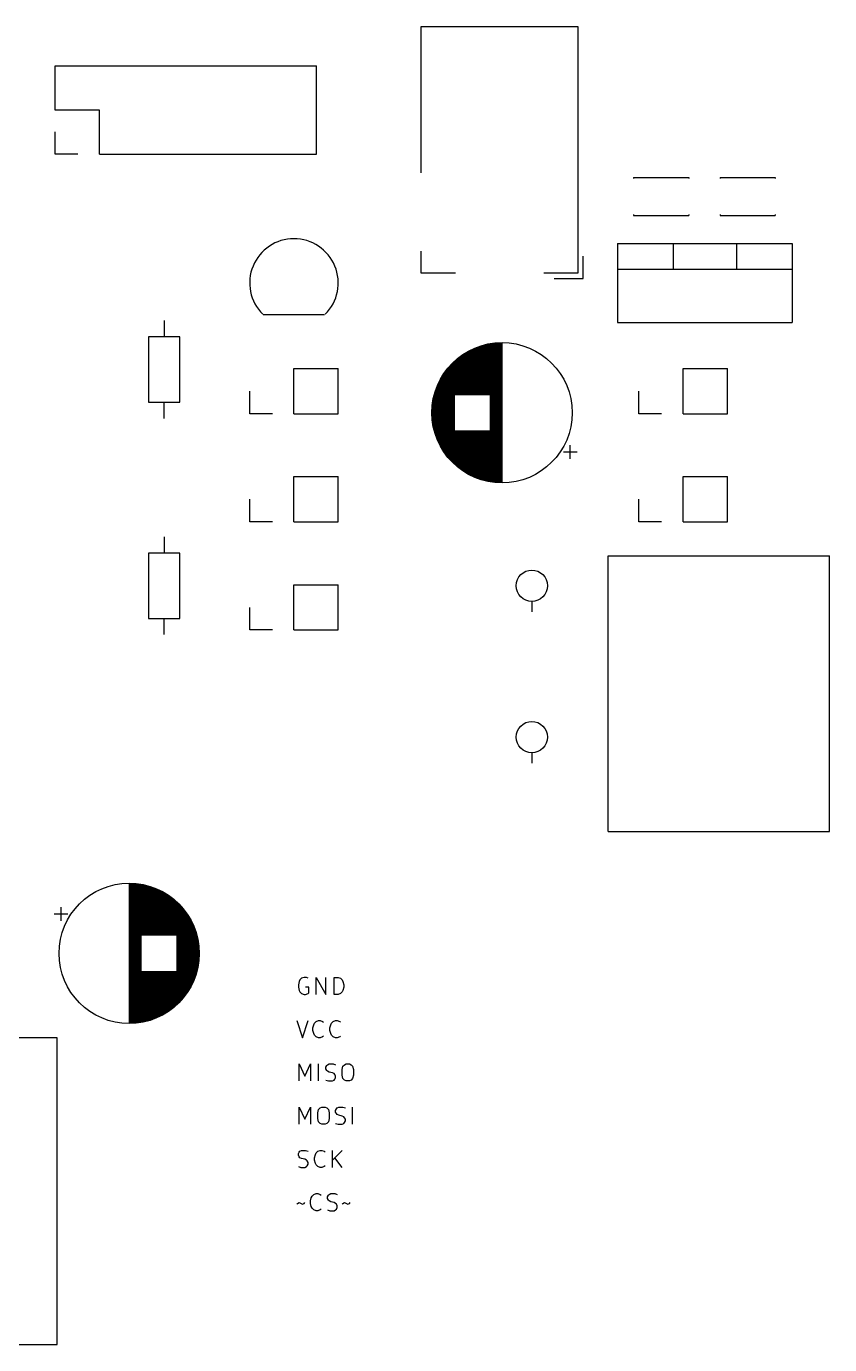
# Model space of a CAD drawing. Extents: x 0.25 to 9.99, y -6.13 to -0.01.
# Drawn here: x 8.131 to 9.989, y -3.055 to -0.007 of the extents above; entities that cross this region are included whole.
import ezdxf

# ---------------------------------------------------------------- set-up
doc = ezdxf.new("R2010")
doc.units = 0
doc.header["$MEASUREMENT"] = 0
doc.layers.add('BLACK', color=7, linetype='CONTINUOUS')

msp = doc.modelspace()

# ---------------------------------------------------------------- linework, layer by layer
at = {"layer": 'BLACK', "linetype": 'CONTINUOUS'}
for p, q in [((9.04449, -0.345276), (9.04449, -0.006693)), ((9.04449, -0.006693), (9.40669, -0.006693)), ((9.40669, -0.006693), (9.40669, -0.577559)), ((8.19764, -0.200197), (8.19764, -0.097835)), ((8.19764, -0.097835), (8.80236, -0.097835)), ((8.80236, -0.302559), (8.80236, -0.097835)), ((8.3, -0.200197), (8.19764, -0.200197)), ((8.3, -0.302559), (8.3, -0.200197)), ((8.19764, -0.302559), (8.19764, -0.250197)), ((8.25, -0.302559), (8.19764, -0.302559)), ((8.3, -0.302559), (8.80236, -0.302559)), ((9.53543, -0.355906), (9.53543, -0.358465)), ((9.53543, -0.355906), (9.66299, -0.355906)), ((9.66299, -0.355906), (9.66299, -0.358465)), ((9.73543, -0.355906), (9.73543, -0.358465)), ((9.73543, -0.355906), (9.86299, -0.355906)), ((9.86299, -0.355906), (9.86299, -0.358465)), ((9.53543, -0.441535), (9.53543, -0.444094)), ((9.53543, -0.444094), (9.66299, -0.444094)), ((9.66299, -0.441535), (9.66299, -0.444094)), ((9.73543, -0.441535), (9.73543, -0.444094)), ((9.73543, -0.444094), (9.86299, -0.444094)), ((9.86299, -0.441535), (9.86299, -0.444094)), ((9.49843, -0.508465), (9.49843, -0.691181)), ((9.49843, -0.508465), (9.90157, -0.508465)), ((9.62717, -0.508465), (9.62717, -0.567913)), ((9.77287, -0.508465), (9.77287, -0.567913)), ((9.90157, -0.508465), (9.90157, -0.691181)), ((9.04449, -0.577559), (9.04449, -0.526378)), ((9.4185, -0.58937), (9.4185, -0.538189)), ((9.12323, -0.577559), (9.04449, -0.577559)), ((9.40669, -0.577559), (9.32795, -0.577559)), ((9.49843, -0.567913), (9.90157, -0.567913)), ((9.35157, -0.58937), (9.4185, -0.58937)), ((8.45, -0.687008), (8.45, -0.724409)), ((8.67913, -0.672835), (8.82087, -0.672835)), ((9.49843, -0.691181), (9.90157, -0.691181)), ((8.48622, -0.724409), (8.41378, -0.724409)), ((8.41378, -0.724409), (8.41378, -0.875591)), ((8.48622, -0.875591), (8.48622, -0.724409)), ((9.14917, -0.859055), (9.14917, -0.761535)), ((9.15075, -0.859055), (9.15075, -0.76063)), ((9.15232, -0.859055), (9.15232, -0.759764)), ((9.1539, -0.859055), (9.1539, -0.758898)), ((9.15547, -0.859055), (9.15547, -0.758031)), ((9.15705, -0.859055), (9.15705, -0.757205)), ((9.15862, -0.859055), (9.15862, -0.756417)), ((9.1602, -0.859055), (9.1602, -0.755669)), ((9.16177, -0.859055), (9.16177, -0.754882)), ((9.16335, -0.859055), (9.16335, -0.754173)), ((9.16492, -0.859055), (9.16492, -0.753465)), ((9.1665, -0.859055), (9.1665, -0.752756)), ((9.16807, -0.859055), (9.16807, -0.752087)), ((9.16965, -0.859055), (9.16965, -0.751417)), ((9.17122, -0.859055), (9.17122, -0.750787)), ((9.1728, -0.859055), (9.1728, -0.750197)), ((9.17437, -0.859055), (9.17437, -0.749567)), ((9.17594, -0.859055), (9.17594, -0.749016)), ((9.17752, -0.859055), (9.17752, -0.748425)), ((9.17909, -0.859055), (9.17909, -0.747913)), ((9.18067, -0.859055), (9.18067, -0.747362)), ((9.18224, -0.859055), (9.18224, -0.74689)), ((9.18382, -0.859055), (9.18382, -0.746378)), ((9.18539, -0.859055), (9.18539, -0.745906)), ((9.18697, -0.859055), (9.18697, -0.745472)), ((9.18854, -0.859055), (9.18854, -0.745039)), ((9.19012, -0.859055), (9.19012, -0.744606)), ((9.19169, -0.859055), (9.19169, -0.744213)), ((9.19327, -0.859055), (9.19327, -0.743819)), ((9.19484, -0.859055), (9.19484, -0.743465)), ((9.19642, -0.859055), (9.19642, -0.74311)), ((9.19799, -0.859055), (9.19799, -0.742756)), ((9.19957, -0.859055), (9.19957, -0.742441)), ((9.20114, -0.859055), (9.20114, -0.742126)), ((9.20272, -0.859055), (9.20272, -0.74185)), ((9.20433, -1.05843), (9.20433, -0.741575)), ((9.20591, -1.05866), (9.20591, -0.741339)), ((9.20748, -1.05894), (9.20748, -0.741063)), ((9.20906, -1.05913), (9.20906, -0.740866)), ((9.21063, -1.05937), (9.21063, -0.74063)), ((9.2122, -1.05953), (9.2122, -0.740472)), ((9.21378, -1.05972), (9.21378, -0.740276)), ((9.21535, -1.05988), (9.21535, -0.740118)), ((9.21693, -1.06004), (9.21693, -0.739961)), ((9.2185, -1.06016), (9.2185, -0.739843)), ((9.22008, -1.06028), (9.22008, -0.739724)), ((9.22165, -1.06039), (9.22165, -0.739606)), ((9.22323, -1.06047), (9.22323, -0.739528)), ((9.2248, -1.06051), (9.2248, -0.739488)), ((9.22638, -1.06059), (9.22638, -0.739409)), ((9.22795, -1.06063), (9.22795, -0.73937)), ((9.22953, -1.06063), (9.22953, -0.73937)), ((9.2311, -1.06063), (9.2311, -0.73937)), ((9.11138, -1.00791), (9.11138, -0.792087)), ((9.11295, -1.00961), (9.11295, -0.790394)), ((9.11453, -1.01126), (9.11453, -0.78874)), ((9.1161, -1.01287), (9.1161, -0.787126)), ((9.11768, -1.01445), (9.11768, -0.785551)), ((9.11925, -1.01594), (9.11925, -0.784055)), ((9.12083, -1.01744), (9.12083, -0.782559)), ((9.1224, -0.859055), (9.1224, -0.781142)), ((9.12398, -0.859055), (9.12398, -0.779724)), ((9.12555, -0.859055), (9.12555, -0.778346)), ((9.12713, -0.859055), (9.12713, -0.777008)), ((9.1287, -0.859055), (9.1287, -0.775748)), ((9.13028, -0.859055), (9.13028, -0.774449)), ((9.13185, -0.859055), (9.13185, -0.773228)), ((9.13343, -0.859055), (9.13343, -0.772047)), ((9.135, -0.859055), (9.135, -0.770866)), ((9.13657, -0.859055), (9.13657, -0.769724)), ((9.13815, -0.859055), (9.13815, -0.768583)), ((9.13972, -0.859055), (9.13972, -0.76752)), ((9.1413, -0.859055), (9.1413, -0.766457)), ((9.14287, -0.859055), (9.14287, -0.765433)), ((9.14445, -0.859055), (9.14445, -0.764409)), ((9.14602, -0.859055), (9.14602, -0.763425)), ((9.1476, -0.859055), (9.1476, -0.76248)), ((8.75, -0.902362), (8.75, -0.797638)), ((8.75, -0.797638), (8.85236, -0.797638)), ((8.85236, -0.902362), (8.85236, -0.797638)), ((9.08933, -0.977323), (9.08933, -0.822677)), ((9.09091, -0.980079), (9.09091, -0.819921)), ((9.09248, -0.982756), (9.09248, -0.817244)), ((9.09406, -0.985276), (9.09406, -0.814724)), ((9.09563, -0.987717), (9.09563, -0.812283)), ((9.0972, -0.990039), (9.0972, -0.809961)), ((9.09878, -0.992323), (9.09878, -0.807677)), ((9.10035, -0.994488), (9.10035, -0.805512)), ((9.10193, -0.996614), (9.10193, -0.803386)), ((9.1035, -0.998622), (9.1035, -0.801378)), ((9.10508, -1.00063), (9.10508, -0.79937)), ((9.10665, -1.00252), (9.10665, -0.79748)), ((9.10823, -1.00437), (9.10823, -0.79563)), ((9.1098, -1.00618), (9.1098, -0.793819)), ((9.65, -0.902362), (9.65, -0.797638)), ((9.65, -0.797638), (9.75236, -0.797638)), ((9.75236, -0.902362), (9.75236, -0.797638)), ((8.64764, -0.902362), (8.64764, -0.85)), ((9.07673, -0.948386), (9.07673, -0.851614)), ((9.07831, -0.952992), (9.07831, -0.847008)), ((9.07988, -0.957205), (9.07988, -0.842795)), ((9.08146, -0.961102), (9.08146, -0.838898)), ((9.08303, -0.964764), (9.08303, -0.835236)), ((9.08461, -0.96815), (9.08461, -0.83185)), ((9.08618, -0.971378), (9.08618, -0.828622)), ((9.08776, -0.974409), (9.08776, -0.825591)), ((9.54764, -0.902362), (9.54764, -0.85)), ((8.41378, -0.875591), (8.48622, -0.875591)), ((8.45, -0.912992), (8.45, -0.875591)), ((9.07043, -0.920984), (9.07043, -0.879016)), ((9.07201, -0.930236), (9.07201, -0.869764)), ((9.07358, -0.937323), (9.07358, -0.862677)), ((9.07516, -0.943228), (9.07516, -0.856772)), ((8.7, -0.902362), (8.64764, -0.902362)), ((8.75, -0.902362), (8.85236, -0.902362)), ((9.6, -0.902362), (9.54764, -0.902362)), ((9.65, -0.902362), (9.75236, -0.902362)), ((9.1224, -1.01886), (9.1224, -0.940945)), ((9.12398, -1.02028), (9.12398, -0.940945)), ((9.12555, -1.02165), (9.12555, -0.940945)), ((9.12713, -1.02299), (9.12713, -0.940945)), ((9.1287, -1.02425), (9.1287, -0.940945)), ((9.13028, -1.02555), (9.13028, -0.940945)), ((9.13185, -1.02677), (9.13185, -0.940945)), ((9.13343, -1.02795), (9.13343, -0.940945)), ((9.135, -1.02913), (9.135, -0.940945)), ((9.13657, -1.03028), (9.13657, -0.940945)), ((9.13815, -1.03142), (9.13815, -0.940945)), ((9.13972, -1.03248), (9.13972, -0.940945)), ((9.1413, -1.03354), (9.1413, -0.940945)), ((9.14287, -1.03457), (9.14287, -0.940945)), ((9.14445, -1.03559), (9.14445, -0.940945)), ((9.14602, -1.03657), (9.14602, -0.940945)), ((9.1476, -1.03752), (9.1476, -0.940945)), ((9.14917, -1.03846), (9.14917, -0.940945)), ((9.15075, -1.03937), (9.15075, -0.940945)), ((9.15232, -1.04024), (9.15232, -0.940945)), ((9.1539, -1.0411), (9.1539, -0.940945)), ((9.15547, -1.04197), (9.15547, -0.940945)), ((9.15705, -1.0428), (9.15705, -0.940945)), ((9.15862, -1.04358), (9.15862, -0.940945)), ((9.1602, -1.04433), (9.1602, -0.940945)), ((9.16177, -1.04512), (9.16177, -0.940945)), ((9.16335, -1.04583), (9.16335, -0.940945)), ((9.16492, -1.04654), (9.16492, -0.940945)), ((9.1665, -1.04724), (9.1665, -0.940945)), ((9.16807, -1.04791), (9.16807, -0.940945)), ((9.16965, -1.04858), (9.16965, -0.940945)), ((9.17122, -1.04921), (9.17122, -0.940945)), ((9.1728, -1.0498), (9.1728, -0.940945)), ((9.17437, -1.05043), (9.17437, -0.940945)), ((9.17594, -1.05098), (9.17594, -0.940945)), ((9.17752, -1.05157), (9.17752, -0.940945)), ((9.17909, -1.05209), (9.17909, -0.940945)), ((9.18067, -1.05264), (9.18067, -0.940945)), ((9.18224, -1.05311), (9.18224, -0.940945)), ((9.18382, -1.05362), (9.18382, -0.940945)), ((9.18539, -1.05409), (9.18539, -0.940945)), ((9.18697, -1.05453), (9.18697, -0.940945)), ((9.18854, -1.05496), (9.18854, -0.940945)), ((9.19012, -1.05539), (9.19012, -0.940945)), ((9.19169, -1.05579), (9.19169, -0.940945)), ((9.19327, -1.05618), (9.19327, -0.940945)), ((9.19484, -1.05654), (9.19484, -0.940945)), ((9.19642, -1.05689), (9.19642, -0.940945)), ((9.19799, -1.05724), (9.19799, -0.940945)), ((9.19957, -1.05756), (9.19957, -0.940945)), ((9.20114, -1.05787), (9.20114, -0.940945)), ((9.20272, -1.05815), (9.20272, -0.940945)), ((9.40471, -0.991142), (9.37322, -0.991142)), ((9.38896, -1.00689), (9.38896, -0.975394)), ((8.75, -1.15236), (8.75, -1.04764)), ((8.75, -1.04764), (8.85236, -1.04764)), ((8.85236, -1.15236), (8.85236, -1.04764)), ((9.65, -1.15236), (9.65, -1.04764)), ((9.65, -1.04764), (9.75236, -1.04764)), ((9.75236, -1.15236), (9.75236, -1.04764)), ((8.64764, -1.15236), (8.64764, -1.1)), ((9.54764, -1.15236), (9.54764, -1.1)), ((8.7, -1.15236), (8.64764, -1.15236)), ((8.75, -1.15236), (8.85236, -1.15236)), ((9.6, -1.15236), (9.54764, -1.15236)), ((9.65, -1.15236), (9.75236, -1.15236)), ((8.45, -1.18701), (8.45, -1.22441)), ((8.48622, -1.22441), (8.41378, -1.22441)), ((8.41378, -1.22441), (8.41378, -1.37559)), ((8.48622, -1.37559), (8.48622, -1.22441)), ((9.47677, -1.8685), (9.47677, -1.23071)), ((9.47677, -1.23071), (9.98858, -1.23071)), ((9.98858, -1.8685), (9.98858, -1.23071)), ((8.75, -1.40236), (8.75, -1.29764)), ((8.75, -1.29764), (8.85236, -1.29764)), ((8.85236, -1.40236), (8.85236, -1.29764)), ((9.3, -1.33622), (9.3, -1.36063)), ((8.64764, -1.40236), (8.64764, -1.35)), ((8.41378, -1.37559), (8.48622, -1.37559)), ((8.45, -1.41299), (8.45, -1.37559)), ((8.7, -1.40236), (8.64764, -1.40236)), ((8.75, -1.40236), (8.85236, -1.40236)), ((9.3, -1.68622), (9.3, -1.71063)), ((9.47677, -1.8685), (9.98858, -1.8685)), ((8.3689, -1.98937), (8.3689, -2.31063)), ((8.37047, -1.98937), (8.37047, -2.31063)), ((8.37205, -1.98937), (8.37205, -2.31063)), ((8.37362, -1.98941), (8.37362, -2.31059)), ((8.3752, -1.98949), (8.3752, -2.31051)), ((8.37677, -1.98953), (8.37677, -2.31047)), ((8.37835, -1.98961), (8.37835, -2.31039)), ((8.37992, -1.98972), (8.37992, -2.31028)), ((8.3815, -1.98984), (8.3815, -2.31016)), ((8.38307, -1.98996), (8.38307, -2.31004)), ((8.38465, -1.99012), (8.38465, -2.30988)), ((8.38622, -1.99028), (8.38622, -2.30972)), ((8.3878, -1.99047), (8.3878, -2.30953)), ((8.38937, -1.99063), (8.38937, -2.30937)), ((8.39094, -1.99087), (8.39094, -2.30913)), ((8.39252, -1.99106), (8.39252, -2.30894)), ((8.39409, -1.99134), (8.39409, -2.30866)), ((8.39567, -1.99157), (8.39567, -2.30843)), ((8.39728, -1.99185), (8.39728, -2.10906)), ((8.39886, -1.99213), (8.39886, -2.10906)), ((8.40043, -1.99244), (8.40043, -2.10906)), ((8.40201, -1.99276), (8.40201, -2.10906)), ((8.40358, -1.99311), (8.40358, -2.10906)), ((8.40516, -1.99346), (8.40516, -2.10906)), ((8.40673, -1.99382), (8.40673, -2.10906)), ((8.40831, -1.99421), (8.40831, -2.10906)), ((8.40988, -1.99461), (8.40988, -2.10906)), ((8.41146, -1.99504), (8.41146, -2.10906)), ((8.41303, -1.99547), (8.41303, -2.10906)), ((8.41461, -1.99591), (8.41461, -2.10906)), ((8.41618, -1.99638), (8.41618, -2.10906)), ((8.41776, -1.99689), (8.41776, -2.10906)), ((8.41933, -1.99736), (8.41933, -2.10906)), ((8.42091, -1.99791), (8.42091, -2.10906)), ((8.42248, -1.99843), (8.42248, -2.10906)), ((8.42406, -1.99902), (8.42406, -2.10906)), ((8.42563, -1.99957), (8.42563, -2.10906)), ((8.4272, -2.0002), (8.4272, -2.10906)), ((8.42878, -2.00079), (8.42878, -2.10906)), ((8.43035, -2.00142), (8.43035, -2.10906)), ((8.43193, -2.00209), (8.43193, -2.10906)), ((8.4335, -2.00276), (8.4335, -2.10906)), ((8.43508, -2.00346), (8.43508, -2.10906)), ((8.43665, -2.00417), (8.43665, -2.10906)), ((8.43823, -2.00488), (8.43823, -2.10906)), ((8.4398, -2.00567), (8.4398, -2.10906)), ((8.44138, -2.00642), (8.44138, -2.10906)), ((8.44295, -2.0072), (8.44295, -2.10906)), ((8.44453, -2.00803), (8.44453, -2.10906)), ((8.4461, -2.0089), (8.4461, -2.10906)), ((8.44768, -2.00976), (8.44768, -2.10906)), ((8.44925, -2.01063), (8.44925, -2.10906)), ((8.45083, -2.01154), (8.45083, -2.10906)), ((8.4524, -2.01248), (8.4524, -2.10906)), ((8.45398, -2.01343), (8.45398, -2.10906)), ((8.45555, -2.01441), (8.45555, -2.10906)), ((8.45713, -2.01543), (8.45713, -2.10906)), ((8.4587, -2.01646), (8.4587, -2.10906)), ((8.46028, -2.01752), (8.46028, -2.10906)), ((8.46185, -2.01858), (8.46185, -2.10906)), ((8.46343, -2.01972), (8.46343, -2.10906)), ((8.465, -2.02087), (8.465, -2.10906)), ((8.46657, -2.02205), (8.46657, -2.10906)), ((8.46815, -2.02323), (8.46815, -2.10906)), ((8.46972, -2.02445), (8.46972, -2.10906)), ((8.4713, -2.02575), (8.4713, -2.10906)), ((8.47287, -2.02701), (8.47287, -2.10906)), ((8.47445, -2.02835), (8.47445, -2.10906)), ((8.47602, -2.02972), (8.47602, -2.10906)), ((8.4776, -2.03114), (8.4776, -2.10906)), ((8.47917, -2.03256), (8.47917, -2.26744)), ((8.48075, -2.03406), (8.48075, -2.26594)), ((8.48232, -2.03555), (8.48232, -2.26445)), ((8.4839, -2.03713), (8.4839, -2.26287)), ((8.48547, -2.03874), (8.48547, -2.26126)), ((8.48705, -2.04039), (8.48705, -2.25961)), ((8.48862, -2.04209), (8.48862, -2.25791)), ((8.19529, -2.05886), (8.22678, -2.05886)), ((8.21104, -2.04311), (8.21104, -2.07461)), ((8.4902, -2.04382), (8.4902, -2.25618)), ((8.49177, -2.04563), (8.49177, -2.25437)), ((8.49335, -2.04748), (8.49335, -2.25252)), ((8.49492, -2.04937), (8.49492, -2.25063)), ((8.4965, -2.05138), (8.4965, -2.24862)), ((8.49807, -2.05339), (8.49807, -2.24661)), ((8.49965, -2.05551), (8.49965, -2.24449)), ((8.50122, -2.05768), (8.50122, -2.24232)), ((8.5028, -2.05996), (8.5028, -2.24004)), ((8.50437, -2.06228), (8.50437, -2.23772)), ((8.50594, -2.06472), (8.50594, -2.23528)), ((8.50752, -2.06724), (8.50752, -2.23276)), ((8.50909, -2.06992), (8.50909, -2.23008)), ((8.51067, -2.07268), (8.51067, -2.22732)), ((8.51224, -2.07559), (8.51224, -2.22441)), ((8.51382, -2.07862), (8.51382, -2.22138)), ((8.51539, -2.08185), (8.51539, -2.21815)), ((8.51697, -2.08524), (8.51697, -2.21476)), ((8.51854, -2.0889), (8.51854, -2.2111)), ((8.52012, -2.0928), (8.52012, -2.2072)), ((8.52169, -2.09701), (8.52169, -2.20299)), ((8.52327, -2.10161), (8.52327, -2.19839)), ((8.52484, -2.10677), (8.52484, -2.19323)), ((8.52642, -2.11268), (8.52642, -2.18732)), ((8.52799, -2.11976), (8.52799, -2.18024)), ((8.52957, -2.12902), (8.52957, -2.17098)), ((8.39728, -2.19094), (8.39728, -2.30815)), ((8.39886, -2.19094), (8.39886, -2.30787)), ((8.40043, -2.19094), (8.40043, -2.30756)), ((8.40201, -2.19094), (8.40201, -2.30724)), ((8.40358, -2.19094), (8.40358, -2.30689)), ((8.40516, -2.19094), (8.40516, -2.30654)), ((8.40673, -2.19094), (8.40673, -2.30618)), ((8.40831, -2.19094), (8.40831, -2.30579)), ((8.40988, -2.19094), (8.40988, -2.30539)), ((8.41146, -2.19094), (8.41146, -2.30496)), ((8.41303, -2.19094), (8.41303, -2.30453)), ((8.41461, -2.19094), (8.41461, -2.30409)), ((8.41618, -2.19094), (8.41618, -2.30362)), ((8.41776, -2.19094), (8.41776, -2.30311)), ((8.41933, -2.19094), (8.41933, -2.30264)), ((8.42091, -2.19094), (8.42091, -2.30209)), ((8.42248, -2.19094), (8.42248, -2.30157)), ((8.42406, -2.19094), (8.42406, -2.30098)), ((8.42563, -2.19094), (8.42563, -2.30043)), ((8.4272, -2.19094), (8.4272, -2.2998)), ((8.42878, -2.19094), (8.42878, -2.29921)), ((8.43035, -2.19094), (8.43035, -2.29858)), ((8.43193, -2.19094), (8.43193, -2.29791)), ((8.4335, -2.19094), (8.4335, -2.29724)), ((8.43508, -2.19094), (8.43508, -2.29654)), ((8.43665, -2.19094), (8.43665, -2.29583)), ((8.43823, -2.19094), (8.43823, -2.29512)), ((8.4398, -2.19094), (8.4398, -2.29433)), ((8.44138, -2.19094), (8.44138, -2.29358)), ((8.44295, -2.19094), (8.44295, -2.2928)), ((8.44453, -2.19094), (8.44453, -2.29197)), ((8.4461, -2.19094), (8.4461, -2.2911)), ((8.44768, -2.19094), (8.44768, -2.29024)), ((8.44925, -2.19094), (8.44925, -2.28937)), ((8.45083, -2.19094), (8.45083, -2.28846)), ((8.4524, -2.19094), (8.4524, -2.28752)), ((8.45398, -2.19094), (8.45398, -2.28657)), ((8.45555, -2.19094), (8.45555, -2.28559)), ((8.45713, -2.19094), (8.45713, -2.28457)), ((8.4587, -2.19094), (8.4587, -2.28354)), ((8.46028, -2.19094), (8.46028, -2.28248)), ((8.46185, -2.19094), (8.46185, -2.28142)), ((8.46343, -2.19094), (8.46343, -2.28028)), ((8.465, -2.19094), (8.465, -2.27913)), ((8.46657, -2.19094), (8.46657, -2.27795)), ((8.46815, -2.19094), (8.46815, -2.27677)), ((8.46972, -2.19094), (8.46972, -2.27555)), ((8.4713, -2.19094), (8.4713, -2.27425)), ((8.47287, -2.19094), (8.47287, -2.27299)), ((8.47445, -2.19094), (8.47445, -2.27165)), ((8.47602, -2.19094), (8.47602, -2.27028)), ((8.4776, -2.19094), (8.4776, -2.26886)), ((8.76196, -2.21498), (8.76009, -2.22248)), ((8.76009, -2.22248), (8.76009, -2.2281)), ((8.76384, -2.21123), (8.76196, -2.21498)), ((8.76759, -2.20748), (8.76384, -2.21123)), ((8.77321, -2.20561), (8.76759, -2.20748)), ((8.77884, -2.20561), (8.77321, -2.20561)), ((8.78259, -2.20748), (8.77884, -2.20561)), ((8.80133, -2.24498), (8.80133, -2.20561)), ((8.80133, -2.20561), (8.82383, -2.24498)), ((8.82383, -2.24498), (8.82383, -2.20561)), ((8.84258, -2.24498), (8.84258, -2.20561)), ((8.84258, -2.20561), (8.85195, -2.20561)), ((8.85195, -2.20561), (8.85758, -2.20748)), ((8.85758, -2.20748), (8.86133, -2.21123)), ((8.86133, -2.21123), (8.8632, -2.21498)), ((8.8632, -2.21498), (8.86508, -2.22248)), ((8.86508, -2.22248), (8.86508, -2.2281)), ((8.76009, -2.2281), (8.76196, -2.2356)), ((8.76196, -2.2356), (8.76384, -2.23935)), ((8.76384, -2.23935), (8.76759, -2.2431)), ((8.76759, -2.2431), (8.77321, -2.24498)), ((8.77321, -2.24498), (8.77696, -2.24498)), ((8.78446, -2.2281), (8.77696, -2.2281)), ((8.77696, -2.24498), (8.78259, -2.2431)), ((8.78259, -2.2431), (8.78446, -2.24123)), ((8.78446, -2.24123), (8.78446, -2.2281)), ((8.85195, -2.24498), (8.84258, -2.24498)), ((8.85758, -2.2431), (8.85195, -2.24498)), ((8.86133, -2.23935), (8.85758, -2.2431)), ((8.8632, -2.2356), (8.86133, -2.23935)), ((8.86508, -2.2281), (8.8632, -2.2356)), ((8.75634, -2.30561), (8.76946, -2.34498)), ((8.76946, -2.34498), (8.78259, -2.30561)), ((8.79383, -2.32248), (8.79571, -2.31498)), ((8.79571, -2.31498), (8.79758, -2.31123)), ((8.79758, -2.31123), (8.80133, -2.30748)), ((8.80133, -2.30748), (8.80696, -2.30561)), ((8.80696, -2.30561), (8.81071, -2.30561)), ((8.81071, -2.30561), (8.81633, -2.30748)), ((8.81633, -2.30748), (8.81821, -2.30936)), ((8.83321, -2.32248), (8.83508, -2.31498)), ((8.83508, -2.31498), (8.83695, -2.31123)), ((8.83695, -2.31123), (8.8407, -2.30748)), ((8.8407, -2.30748), (8.84633, -2.30561)), ((8.84633, -2.30561), (8.85008, -2.30561)), ((8.85008, -2.30561), (8.8557, -2.30748)), ((8.8557, -2.30748), (8.85758, -2.30936)), ((8.20236, -2.34528), (7.79764, -2.34528)), ((8.20236, -3.05472), (8.20236, -2.34528)), ((8.79383, -2.3281), (8.79383, -2.32248)), ((8.79571, -2.3356), (8.79383, -2.3281)), ((8.79758, -2.33935), (8.79571, -2.3356)), ((8.80133, -2.3431), (8.79758, -2.33935)), ((8.80696, -2.34498), (8.80133, -2.3431)), ((8.81071, -2.34498), (8.80696, -2.34498)), ((8.81633, -2.3431), (8.81071, -2.34498)), ((8.81821, -2.34123), (8.81633, -2.3431)), ((8.83321, -2.3281), (8.83321, -2.32248)), ((8.83508, -2.3356), (8.83321, -2.3281)), ((8.83695, -2.33935), (8.83508, -2.3356)), ((8.8407, -2.3431), (8.83695, -2.33935)), ((8.84633, -2.34498), (8.8407, -2.3431)), ((8.85008, -2.34498), (8.84633, -2.34498)), ((8.8557, -2.3431), (8.85008, -2.34498)), ((8.85758, -2.34123), (8.8557, -2.3431)), ((8.76196, -2.44498), (8.76196, -2.40561)), ((8.76196, -2.40561), (8.77509, -2.43373)), ((8.77509, -2.43373), (8.78821, -2.40561)), ((8.78821, -2.40561), (8.78821, -2.44498)), ((8.80696, -2.44498), (8.80696, -2.40561)), ((8.82571, -2.40936), (8.82758, -2.40748)), ((8.82758, -2.40748), (8.83133, -2.40561)), ((8.83133, -2.40561), (8.8407, -2.40561)), ((8.8407, -2.40561), (8.84633, -2.40748)), ((8.8632, -2.41123), (8.86695, -2.40748)), ((8.86695, -2.40748), (8.8707, -2.40561)), ((8.8707, -2.40561), (8.8782, -2.40561)), ((8.8782, -2.40561), (8.88195, -2.40748)), ((8.88195, -2.40748), (8.8857, -2.41123)), ((8.82383, -2.41311), (8.82571, -2.40936)), ((8.82383, -2.41686), (8.82383, -2.41311)), ((8.82571, -2.42061), (8.82383, -2.41686)), ((8.82758, -2.42248), (8.82571, -2.42061)), ((8.83133, -2.42435), (8.82758, -2.42248)), ((8.83883, -2.42623), (8.83133, -2.42435)), ((8.84258, -2.4281), (8.83883, -2.42623)), ((8.84445, -2.42998), (8.84258, -2.4281)), ((8.84633, -2.43373), (8.84445, -2.42998)), ((8.84445, -2.44123), (8.84633, -2.43748)), ((8.84633, -2.43748), (8.84633, -2.43373)), ((8.86133, -2.41873), (8.8632, -2.41123)), ((8.86133, -2.43185), (8.86133, -2.41873)), ((8.8632, -2.43935), (8.86133, -2.43185)), ((8.8857, -2.41123), (8.88757, -2.41873)), ((8.88757, -2.43185), (8.8857, -2.43935)), ((8.88757, -2.41873), (8.88757, -2.43185)), ((8.82383, -2.4431), (8.82946, -2.44498)), ((8.82946, -2.44498), (8.83883, -2.44498)), ((8.83883, -2.44498), (8.84258, -2.4431)), ((8.84258, -2.4431), (8.84445, -2.44123)), ((8.86695, -2.4431), (8.8632, -2.43935)), ((8.8707, -2.44498), (8.86695, -2.4431)), ((8.8782, -2.44498), (8.8707, -2.44498)), ((8.88195, -2.4431), (8.8782, -2.44498)), ((8.8857, -2.43935), (8.88195, -2.4431)), ((8.76196, -2.54498), (8.76196, -2.50561)), ((8.76196, -2.50561), (8.77509, -2.53373)), ((8.77509, -2.53373), (8.78821, -2.50561)), ((8.78821, -2.50561), (8.78821, -2.54498)), ((8.80508, -2.51873), (8.80696, -2.51123)), ((8.80508, -2.53185), (8.80508, -2.51873)), ((8.80696, -2.51123), (8.81071, -2.50748)), ((8.81071, -2.50748), (8.81446, -2.50561)), ((8.81446, -2.50561), (8.82196, -2.50561)), ((8.82196, -2.50561), (8.82571, -2.50748)), ((8.82571, -2.50748), (8.82946, -2.51123)), ((8.82946, -2.51123), (8.83133, -2.51873)), ((8.83133, -2.51873), (8.83133, -2.53185)), ((8.84633, -2.51311), (8.8482, -2.50936)), ((8.84633, -2.51686), (8.84633, -2.51311)), ((8.8482, -2.52061), (8.84633, -2.51686)), ((8.8482, -2.50936), (8.85008, -2.50748)), ((8.85008, -2.52248), (8.8482, -2.52061)), ((8.85008, -2.50748), (8.85383, -2.50561)), ((8.85383, -2.52435), (8.85008, -2.52248)), ((8.85383, -2.50561), (8.8632, -2.50561)), ((8.86133, -2.52623), (8.85383, -2.52435)), ((8.86508, -2.5281), (8.86133, -2.52623)), ((8.8632, -2.50561), (8.86883, -2.50748)), ((8.86695, -2.52998), (8.86508, -2.5281)), ((8.8857, -2.54498), (8.8857, -2.50561)), ((8.80696, -2.53935), (8.80508, -2.53185)), ((8.81071, -2.5431), (8.80696, -2.53935)), ((8.81446, -2.54498), (8.81071, -2.5431)), ((8.82196, -2.54498), (8.81446, -2.54498)), ((8.82571, -2.5431), (8.82196, -2.54498)), ((8.82946, -2.53935), (8.82571, -2.5431)), ((8.83133, -2.53185), (8.82946, -2.53935)), ((8.84633, -2.5431), (8.85195, -2.54498)), ((8.85195, -2.54498), (8.86133, -2.54498)), ((8.86133, -2.54498), (8.86508, -2.5431)), ((8.86508, -2.5431), (8.86695, -2.54123)), ((8.86883, -2.53373), (8.86695, -2.52998)), ((8.86695, -2.54123), (8.86883, -2.53748)), ((8.86883, -2.53748), (8.86883, -2.53373)), ((8.76009, -2.61311), (8.76196, -2.60936)), ((8.76009, -2.61686), (8.76009, -2.61311)), ((8.76196, -2.62061), (8.76009, -2.61686)), ((8.76196, -2.60936), (8.76384, -2.60748)), ((8.76384, -2.62248), (8.76196, -2.62061)), ((8.76384, -2.60748), (8.76759, -2.60561)), ((8.76759, -2.60561), (8.77696, -2.60561)), ((8.77696, -2.60561), (8.78259, -2.60748)), ((8.79758, -2.62248), (8.79946, -2.61498)), ((8.79946, -2.61498), (8.80133, -2.61123)), ((8.80133, -2.61123), (8.80508, -2.60748)), ((8.80508, -2.60748), (8.81071, -2.60561)), ((8.81071, -2.60561), (8.81446, -2.60561)), ((8.81446, -2.60561), (8.82008, -2.60748)), ((8.82008, -2.60748), (8.82196, -2.60936)), ((8.83883, -2.64498), (8.83883, -2.60561)), ((8.86133, -2.60561), (8.83883, -2.6281)), ((8.76009, -2.6431), (8.76571, -2.64498)), ((8.76759, -2.62435), (8.76384, -2.62248)), ((8.76571, -2.64498), (8.77509, -2.64498)), ((8.77509, -2.62623), (8.76759, -2.62435)), ((8.77884, -2.6281), (8.77509, -2.62623)), ((8.77509, -2.64498), (8.77884, -2.6431)), ((8.78071, -2.62998), (8.77884, -2.6281)), ((8.77884, -2.6431), (8.78071, -2.64123)), ((8.78259, -2.63373), (8.78071, -2.62998)), ((8.78071, -2.64123), (8.78259, -2.63748)), ((8.78259, -2.63748), (8.78259, -2.63373)), ((8.79758, -2.6281), (8.79758, -2.62248)), ((8.79946, -2.6356), (8.79758, -2.6281)), ((8.80133, -2.63935), (8.79946, -2.6356)), ((8.80508, -2.6431), (8.80133, -2.63935)), ((8.81071, -2.64498), (8.80508, -2.6431)), ((8.81446, -2.64498), (8.81071, -2.64498)), ((8.82008, -2.6431), (8.81446, -2.64498)), ((8.82196, -2.64123), (8.82008, -2.6431)), ((8.86133, -2.64498), (8.84445, -2.62248)), ((8.79009, -2.71498), (8.79196, -2.71123)), ((8.79196, -2.71123), (8.79571, -2.70748)), ((8.79571, -2.70748), (8.80133, -2.70561)), ((8.80133, -2.70561), (8.80508, -2.70561)), ((8.80508, -2.70561), (8.81071, -2.70748)), ((8.81071, -2.70748), (8.81258, -2.70936)), ((8.82758, -2.71311), (8.82946, -2.70936)), ((8.82946, -2.70936), (8.83133, -2.70748)), ((8.83133, -2.70748), (8.83508, -2.70561)), ((8.83508, -2.70561), (8.84445, -2.70561)), ((8.84445, -2.70561), (8.85008, -2.70748)), ((8.75634, -2.72998), (8.75821, -2.7281)), ((8.75821, -2.7281), (8.76196, -2.72623)), ((8.76196, -2.72623), (8.76946, -2.72998)), ((8.76946, -2.72998), (8.77321, -2.7281)), ((8.77321, -2.7281), (8.77509, -2.72623)), ((8.78821, -2.72248), (8.79009, -2.71498)), ((8.78821, -2.7281), (8.78821, -2.72248)), ((8.79009, -2.7356), (8.78821, -2.7281)), ((8.79196, -2.73935), (8.79009, -2.7356)), ((8.79571, -2.7431), (8.79196, -2.73935)), ((8.80133, -2.74498), (8.79571, -2.7431)), ((8.81071, -2.7431), (8.80508, -2.74498)), ((8.81258, -2.74123), (8.81071, -2.7431)), ((8.82758, -2.71686), (8.82758, -2.71311)), ((8.82946, -2.72061), (8.82758, -2.71686)), ((8.82758, -2.7431), (8.83321, -2.74498)), ((8.83133, -2.72248), (8.82946, -2.72061)), ((8.83508, -2.72435), (8.83133, -2.72248)), ((8.84258, -2.72623), (8.83508, -2.72435)), ((8.84633, -2.7281), (8.84258, -2.72623)), ((8.84258, -2.74498), (8.84633, -2.7431)), ((8.8482, -2.72998), (8.84633, -2.7281)), ((8.84633, -2.7431), (8.8482, -2.74123)), ((8.85008, -2.73373), (8.8482, -2.72998)), ((8.8482, -2.74123), (8.85008, -2.73748)), ((8.85008, -2.73748), (8.85008, -2.73373)), ((8.86133, -2.72998), (8.8632, -2.7281)), ((8.8632, -2.7281), (8.86695, -2.72623)), ((8.86695, -2.72623), (8.87445, -2.72998)), ((8.87445, -2.72998), (8.8782, -2.7281)), ((8.8782, -2.7281), (8.88007, -2.72623)), ((8.80508, -2.74498), (8.80133, -2.74498)), ((8.83321, -2.74498), (8.84258, -2.74498)), ((7.79764, -3.05472), (8.20236, -3.05472))]:
    msp.add_line(p, q, dxfattribs=at)
at = {"layer": 'BLACK'}
for centre, radius in [((9.2311, -0.9), 0.162205), ((9.3, -1.3), 0.036221), ((9.3, -1.65), 0.036221), ((8.3689, -2.15), 0.162205)]:
    msp.add_circle(centre, radius, dxfattribs=at)
for start, end in [(-270, -135), (-45, 90)]:
    msp.add_arc((8.75, -0.6), 0.102362, start, end, dxfattribs=at)

doc.saveas('drawing.dxf')
